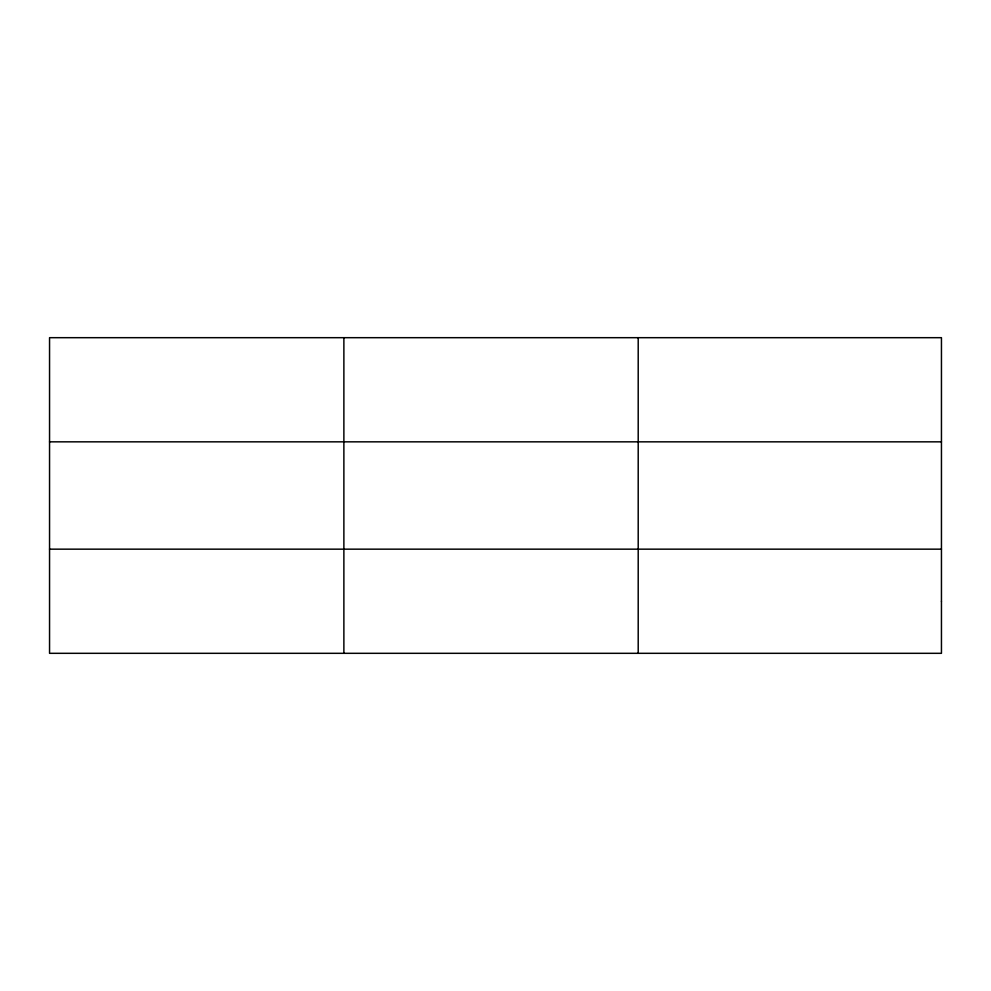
<?xml version="1.0" encoding="UTF-8"?>
<svg xmlns="http://www.w3.org/2000/svg" width="991" height="991" viewBox="0 0 991 991"><rect width="100%" height="100%" fill="white"/><g stroke="black" fill="none" stroke-linecap="round" stroke-linejoin="round"><path stroke-width="1.49" d="M343.877 653.317L343.877 337.683M638.204 653.317L638.204 337.683M49.55 441.837L941.45 441.837M49.55 549.163L941.45 549.163M941.45 601.24L941.45 653.317L49.55 653.317L49.55 337.683L941.45 337.683L941.45 601.24"/></g></svg>
